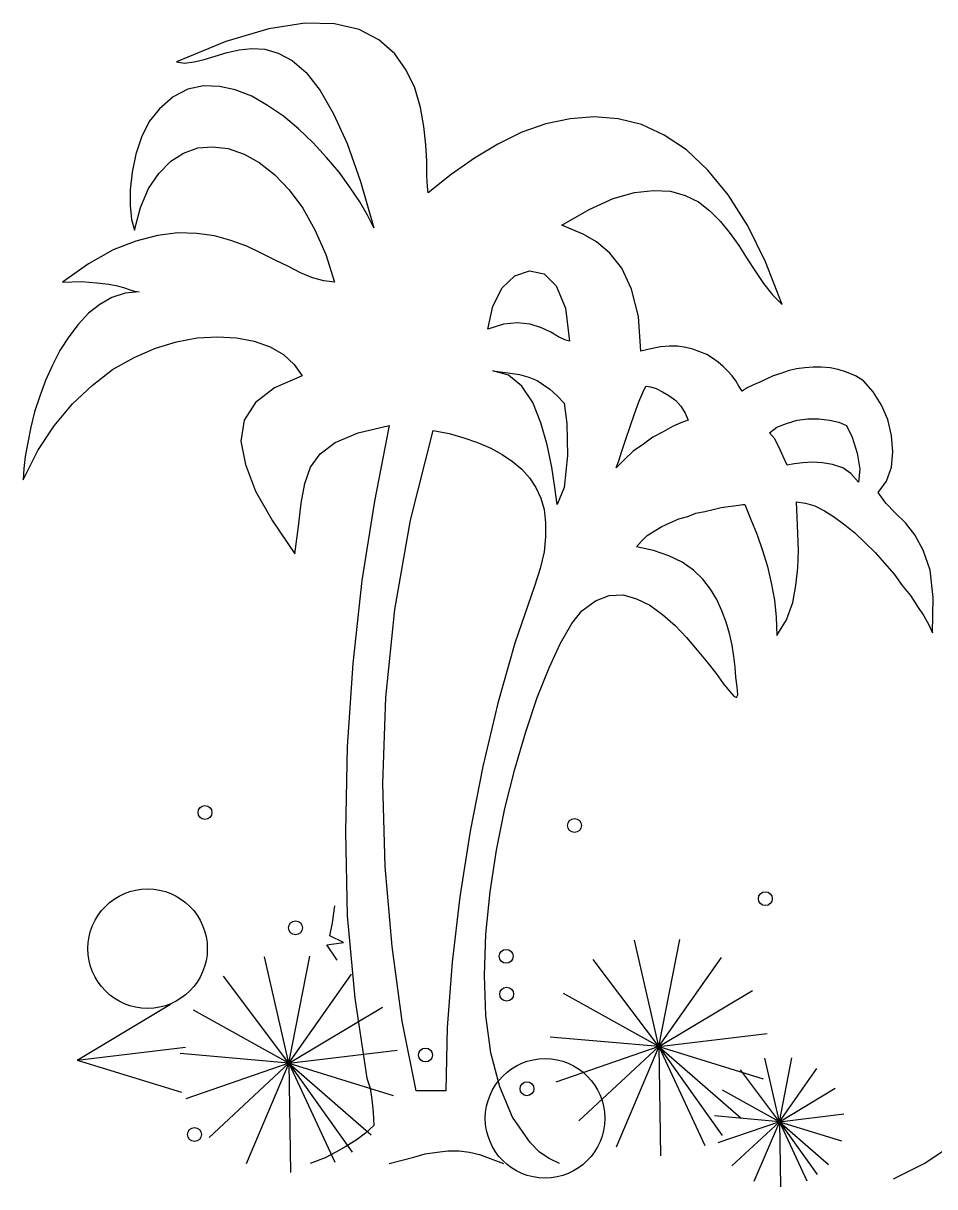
# Model space of a CAD drawing. Header units: millimetres. Extents: x 342.7 to 347.53, y 2574.37 to 2579.94.
# Drawn here: x 343.104 to 344.587, y 2574.369 to 2576.26 of the extents above; entities that cross this region are included whole.
import ezdxf

# ---------------------------------------------------------------- set-up
doc = ezdxf.new("R2010")
doc.units = ezdxf.units.MM
doc.header["$LTSCALE"] = 10
doc.layers.add('Vegetais', color=94, linetype='Continuous')

msp = doc.modelspace()

# ---------------------------------------------------------------- linework, layer by layer
at = {"layer": 'Vegetais'}
for p, q in [((343.5038, 2576.2507), (343.4338, 2576.2301)), ((343.5625, 2576.2599), (343.5038, 2576.2507)), ((343.6108, 2576.2589), (343.5625, 2576.2599)), ((343.651, 2576.2497), (343.6108, 2576.2589)), ((343.6828, 2576.2332), (343.651, 2576.2497)), ((343.7085, 2576.2105), (343.6828, 2576.2332)), ((343.4338, 2576.2301), (343.3536, 2576.1972)), ((343.4163, 2576.2064), (343.4359, 2576.2126)), ((343.4359, 2576.2126), (343.4554, 2576.2167)), ((343.4554, 2576.2167), (343.476, 2576.2188)), ((343.476, 2576.2188), (343.4976, 2576.2177)), ((343.4976, 2576.2177), (343.5192, 2576.2116)), ((343.3536, 2576.1972), (343.3669, 2576.1951)), ((343.3669, 2576.1951), (343.3824, 2576.1972)), ((343.3824, 2576.1972), (343.3988, 2576.2013)), ((343.3988, 2576.2013), (343.4163, 2576.2064)), ((343.5192, 2576.2116), (343.5419, 2576.1992)), ((343.5419, 2576.1992), (343.5645, 2576.1797)), ((343.7271, 2576.1838), (343.7085, 2576.2105)), ((343.5645, 2576.1797), (343.5872, 2576.1508)), ((343.7415, 2576.155), (343.7271, 2576.1838)), ((343.3978, 2576.158), (343.3721, 2576.1529)), ((343.4235, 2576.157), (343.3978, 2576.158)), ((343.4493, 2576.1519), (343.4235, 2576.157)), ((343.3484, 2576.1405), (343.3258, 2576.121)), ((343.3721, 2576.1529), (343.3484, 2576.1405)), ((343.476, 2576.1416), (343.4493, 2576.1519)), ((343.5018, 2576.1262), (343.476, 2576.1416)), ((343.5872, 2576.1508), (343.6088, 2576.1128)), ((343.7507, 2576.123), (343.7415, 2576.155)), ((343.3258, 2576.121), (343.3093, 2576.1004)), ((343.5275, 2576.1087), (343.5018, 2576.1262)), ((343.7559, 2576.0922), (343.7507, 2576.123)), ((343.3093, 2576.1004), (343.2969, 2576.0747)), ((343.5522, 2576.0881), (343.5275, 2576.1087)), ((343.6088, 2576.1128), (343.6314, 2576.0644)), ((343.9936, 2576.1045), (343.9545, 2576.0963)), ((344.0327, 2576.1076), (343.9936, 2576.1045)), ((344.0718, 2576.1045), (344.0327, 2576.1076)), ((344.1099, 2576.0953), (344.0718, 2576.1045)), ((343.5758, 2576.0654), (343.5522, 2576.0881)), ((343.759, 2576.0623), (343.7559, 2576.0922)), ((343.9154, 2576.0829), (343.8763, 2576.0634)), ((343.9545, 2576.0963), (343.9154, 2576.0829)), ((344.147, 2576.0778), (344.1099, 2576.0953)), ((343.2969, 2576.0747), (343.2877, 2576.0469)), ((343.5975, 2576.0418), (343.5758, 2576.0654)), ((343.6314, 2576.0644), (343.653, 2576.0026)), ((343.761, 2576.0356), (343.759, 2576.0623)), ((343.8763, 2576.0634), (343.8382, 2576.0408)), ((344.183, 2576.0541), (344.147, 2576.0778)), ((343.2877, 2576.0469), (343.2815, 2576.0181)), ((343.3443, 2576.0356), (343.3649, 2576.049)), ((343.3649, 2576.049), (343.3886, 2576.0572)), ((343.3886, 2576.0572), (343.4122, 2576.0593)), ((343.4122, 2576.0593), (343.4379, 2576.0562)), ((343.4379, 2576.0562), (343.4636, 2576.0469)), ((343.4636, 2576.0469), (343.4883, 2576.0335)), ((343.618, 2576.0181), (343.5975, 2576.0418)), ((344.218, 2576.0212), (344.183, 2576.0541)), ((343.3247, 2576.016), (343.3443, 2576.0356)), ((343.4883, 2576.0335), (343.5131, 2576.014)), ((343.761, 2576.0119), (343.761, 2576.0356)), ((343.8382, 2576.0408), (343.8002, 2576.014)), ((343.2815, 2576.0181), (343.2784, 2575.9893)), ((343.3083, 2575.9913), (343.3247, 2576.016)), ((343.5131, 2576.014), (343.5367, 2575.9893)), ((343.6355, 2575.9934), (343.618, 2576.0181)), ((343.762, 2575.9944), (343.761, 2576.0119)), ((343.8002, 2576.014), (343.7631, 2575.9841)), ((344.2509, 2575.9811), (344.218, 2576.0212)), ((343.2784, 2575.9893), (343.2784, 2575.9636)), ((343.2949, 2575.9605), (343.3083, 2575.9913)), ((343.5367, 2575.9893), (343.5594, 2575.9594)), ((343.652, 2575.9697), (343.6355, 2575.9934)), ((343.653, 2576.0026), (343.6746, 2575.9275)), ((343.7631, 2575.9841), (343.762, 2575.9944)), ((344.0636, 2575.9749), (344.0986, 2575.9851)), ((344.0986, 2575.9851), (344.1295, 2575.9883)), ((344.1295, 2575.9883), (344.1572, 2575.9872)), ((344.1572, 2575.9872), (344.1809, 2575.98)), ((343.6643, 2575.9481), (343.652, 2575.9697)), ((344.0245, 2575.9574), (344.0636, 2575.9749)), ((344.1809, 2575.98), (344.2025, 2575.9697)), ((344.2025, 2575.9697), (344.221, 2575.9553)), ((344.2828, 2575.9306), (344.2509, 2575.9811)), ((343.2784, 2575.9636), (343.2805, 2575.9409)), ((343.2856, 2575.9234), (343.2949, 2575.9605)), ((343.5594, 2575.9594), (343.5789, 2575.9244)), ((343.6746, 2575.9275), (343.6643, 2575.9481)), ((343.9802, 2575.9316), (344.0245, 2575.9574)), ((344.221, 2575.9553), (344.2385, 2575.9378)), ((343.2805, 2575.9409), (343.2856, 2575.9234)), ((343.9956, 2575.9255), (343.9802, 2575.9316)), ((344.2385, 2575.9378), (344.254, 2575.9183)), ((344.3116, 2575.8719), (344.2828, 2575.9306)), ((343.3227, 2575.9152), (343.2877, 2575.9059)), ((343.3556, 2575.9193), (343.3227, 2575.9152)), ((343.3865, 2575.9183), (343.3556, 2575.9193)), ((343.4153, 2575.9142), (343.3865, 2575.9183)), ((343.4421, 2575.9069), (343.4153, 2575.9142)), ((343.5789, 2575.9244), (343.5964, 2575.8843)), ((344.0152, 2575.9172), (343.9956, 2575.9255)), ((344.0368, 2575.9049), (344.0152, 2575.9172)), ((344.254, 2575.9183), (344.2684, 2575.8987)), ((343.2507, 2575.8915), (343.2105, 2575.8689)), ((343.2877, 2575.9059), (343.2507, 2575.8915)), ((343.4678, 2575.8977), (343.4421, 2575.9069)), ((343.4915, 2575.8864), (343.4678, 2575.8977)), ((344.0584, 2575.8864), (344.0368, 2575.9049)), ((344.2684, 2575.8987), (344.2817, 2575.8771)), ((343.5141, 2575.875), (343.4915, 2575.8864)), ((343.5357, 2575.8647), (343.5141, 2575.875)), ((343.5964, 2575.8843), (343.6108, 2575.839)), ((344.078, 2575.8617), (344.0584, 2575.8864)), ((344.2817, 2575.8771), (344.2951, 2575.8565)), ((344.3384, 2575.803), (344.3116, 2575.8719)), ((343.2105, 2575.8689), (343.1683, 2575.839)), ((343.5553, 2575.8545), (343.5357, 2575.8647)), ((343.5748, 2575.8462), (343.5553, 2575.8545)), ((343.9041, 2575.8493), (343.9277, 2575.8576)), ((343.9277, 2575.8576), (343.9514, 2575.8524)), ((344.0934, 2575.8277), (344.078, 2575.8617)), ((344.2951, 2575.8565), (344.3085, 2575.837)), ((343.1683, 2575.839), (343.1992, 2575.8401)), ((343.1992, 2575.8401), (343.2239, 2575.838)), ((343.2239, 2575.838), (343.2434, 2575.8359)), ((343.2434, 2575.8359), (343.2578, 2575.8329)), ((343.5933, 2575.8411), (343.5748, 2575.8462)), ((343.6108, 2575.839), (343.5933, 2575.8411)), ((343.8835, 2575.8297), (343.9041, 2575.8493)), ((343.9514, 2575.8524), (343.971, 2575.8329)), ((344.3085, 2575.837), (344.3229, 2575.8184)), ((343.2702, 2575.8215), (343.2486, 2575.8143)), ((343.2578, 2575.8329), (343.2692, 2575.8297)), ((343.2692, 2575.8297), (343.2784, 2575.8267)), ((343.2928, 2575.8236), (343.2702, 2575.8215)), ((343.2784, 2575.8267), (343.2856, 2575.8246)), ((343.2856, 2575.8246), (343.2928, 2575.8236)), ((343.8681, 2575.7999), (343.8835, 2575.8297)), ((343.971, 2575.8329), (343.9864, 2575.7968)), ((344.1048, 2575.7835), (344.0934, 2575.8277)), ((344.3229, 2575.8184), (344.3384, 2575.803)), ((343.229, 2575.803), (343.2105, 2575.7886)), ((343.2486, 2575.8143), (343.229, 2575.803)), ((343.8598, 2575.7629), (343.8681, 2575.7999)), ((343.9864, 2575.7968), (343.9926, 2575.7433)), ((343.2105, 2575.7886), (343.194, 2575.7701)), ((344.1089, 2575.7268), (344.1048, 2575.7835)), ((343.194, 2575.7701), (343.1786, 2575.7505)), ((343.8856, 2575.7711), (343.8598, 2575.7629)), ((343.9082, 2575.7732), (343.8856, 2575.7711)), ((343.9288, 2575.7711), (343.9082, 2575.7732)), ((343.9473, 2575.7649), (343.9288, 2575.7711)), ((343.9627, 2575.7577), (343.9473, 2575.7649)), ((343.1786, 2575.7505), (343.1642, 2575.7279)), ((343.3196, 2575.732), (343.3536, 2575.7423)), ((343.3536, 2575.7423), (343.3875, 2575.7485)), ((343.3875, 2575.7485), (343.4204, 2575.7505)), ((343.4204, 2575.7505), (343.4513, 2575.7485)), ((343.4513, 2575.7485), (343.4801, 2575.7433)), ((343.4801, 2575.7433), (343.5058, 2575.734)), ((343.9751, 2575.7505), (343.9627, 2575.7577)), ((343.9854, 2575.7454), (343.9751, 2575.7505)), ((343.9926, 2575.7433), (343.9854, 2575.7454)), ((343.1642, 2575.7279), (343.1518, 2575.7042)), ((343.2846, 2575.7166), (343.3196, 2575.732)), ((343.5058, 2575.734), (343.5275, 2575.7217)), ((343.5275, 2575.7217), (343.545, 2575.7053)), ((344.1253, 2575.731), (344.1089, 2575.7268)), ((344.1408, 2575.734), (344.1253, 2575.731)), ((344.1552, 2575.7351), (344.1408, 2575.734)), ((344.1685, 2575.7351), (344.1552, 2575.7351)), ((344.1819, 2575.733), (344.1685, 2575.7351)), ((344.1932, 2575.73), (344.1819, 2575.733)), ((344.2046, 2575.7258), (344.1932, 2575.73)), ((344.2159, 2575.7217), (344.2046, 2575.7258)), ((344.2252, 2575.7155), (344.2159, 2575.7217)), ((343.1518, 2575.7042), (343.1405, 2575.6795)), ((343.2496, 2575.697), (343.2846, 2575.7166)), ((343.545, 2575.7053), (343.5583, 2575.6867)), ((344.2344, 2575.7093), (344.2252, 2575.7155)), ((344.2427, 2575.7022), (344.2344, 2575.7093)), ((344.2499, 2575.695), (344.2427, 2575.7022)), ((343.2167, 2575.6713), (343.2496, 2575.697)), ((343.5583, 2575.6867), (343.5131, 2575.6672)), ((343.8681, 2575.695), (343.8927, 2575.6919)), ((343.8938, 2575.6878), (343.8681, 2575.695)), ((343.8927, 2575.6919), (343.9113, 2575.6888)), ((343.9154, 2575.6703), (343.8938, 2575.6878)), ((343.9113, 2575.6888), (343.9267, 2575.6847)), ((343.9267, 2575.6847), (343.9401, 2575.6795)), ((344.2571, 2575.6867), (344.2499, 2575.695)), ((344.2632, 2575.6785), (344.2571, 2575.6867)), ((344.3239, 2575.6867), (344.3126, 2575.6816)), ((344.3363, 2575.6908), (344.3239, 2575.6867)), ((344.3486, 2575.695), (344.3363, 2575.6908)), ((344.362, 2575.698), (344.3486, 2575.695)), ((344.3754, 2575.7001), (344.362, 2575.698)), ((344.3888, 2575.7011), (344.3754, 2575.7001)), ((344.4021, 2575.7011), (344.3888, 2575.7011)), ((344.4166, 2575.7001), (344.4021, 2575.7011)), ((344.4299, 2575.697), (344.4166, 2575.7001)), ((344.4433, 2575.6929), (344.4299, 2575.697)), ((344.4578, 2575.6867), (344.4433, 2575.6929)), ((344.4711, 2575.6785), (344.4578, 2575.6867)), ((343.1405, 2575.6795), (343.1313, 2575.6538)), ((343.1848, 2575.6414), (343.2167, 2575.6713)), ((343.5131, 2575.6672), (343.4822, 2575.6435)), ((343.9329, 2575.6435), (343.9154, 2575.6703)), ((343.9401, 2575.6795), (343.9504, 2575.6723)), ((343.9504, 2575.6723), (343.9607, 2575.6651)), ((343.9607, 2575.6651), (343.972, 2575.6548)), ((344.112, 2575.66), (344.1171, 2575.6703)), ((344.1171, 2575.6703), (344.1243, 2575.6692)), ((344.1243, 2575.6692), (344.1336, 2575.6661)), ((344.1336, 2575.6661), (344.1438, 2575.661)), ((344.2684, 2575.6703), (344.2632, 2575.6785)), ((344.2735, 2575.662), (344.2684, 2575.6703)), ((344.2817, 2575.6672), (344.2735, 2575.662)), ((344.292, 2575.6723), (344.2817, 2575.6672)), ((344.3024, 2575.6764), (344.292, 2575.6723)), ((344.3126, 2575.6816), (344.3024, 2575.6764)), ((344.4865, 2575.661), (344.4711, 2575.6785)), ((343.1313, 2575.6538), (343.123, 2575.6281)), ((343.972, 2575.6548), (343.9843, 2575.6425)), ((344.1058, 2575.6445), (344.112, 2575.66)), ((344.1438, 2575.661), (344.1542, 2575.6548)), ((344.1542, 2575.6548), (344.1655, 2575.6466)), ((344.1655, 2575.6466), (344.1737, 2575.6373)), ((344.4999, 2575.6394), (344.4865, 2575.661)), ((343.123, 2575.6281), (343.1168, 2575.6034)), ((343.1549, 2575.6054), (343.1848, 2575.6414)), ((343.4822, 2575.6435), (343.4636, 2575.6147)), ((343.9463, 2575.6106), (343.9329, 2575.6435)), ((343.9843, 2575.6425), (343.9885, 2575.6095)), ((344.0986, 2575.625), (344.1058, 2575.6445)), ((344.1737, 2575.6373), (344.1809, 2575.626)), ((344.1809, 2575.626), (344.186, 2575.6147)), ((344.5102, 2575.6157), (344.4999, 2575.6394)), ((343.4636, 2575.6147), (343.4585, 2575.5807)), ((343.9566, 2575.5746), (343.9463, 2575.6106)), ((343.9885, 2575.6095), (343.9895, 2575.5571)), ((344.0914, 2575.6044), (344.0986, 2575.625)), ((344.1737, 2575.6106), (344.1603, 2575.6044)), ((344.186, 2575.6147), (344.1737, 2575.6106)), ((344.3301, 2575.6034), (344.3456, 2575.6095)), ((344.3456, 2575.6095), (344.3631, 2575.6147)), ((344.3631, 2575.6147), (344.3806, 2575.6168)), ((344.3806, 2575.6168), (344.3981, 2575.6168)), ((344.3981, 2575.6168), (344.4156, 2575.6147)), ((344.4156, 2575.6147), (344.431, 2575.6116)), ((344.431, 2575.6116), (344.4433, 2575.6064)), ((344.5164, 2575.59), (344.5102, 2575.6157)), ((343.1168, 2575.6034), (343.1117, 2575.5786)), ((343.1282, 2575.5653), (343.1549, 2575.6054)), ((344.0842, 2575.5838), (344.0914, 2575.6044)), ((344.1449, 2575.5961), (344.1284, 2575.5869)), ((344.1603, 2575.6044), (344.1449, 2575.5961)), ((344.3178, 2575.5941), (344.3301, 2575.6034)), ((344.326, 2575.5848), (344.3178, 2575.5941)), ((344.4433, 2575.6064), (344.4526, 2575.5869)), ((344.5185, 2575.5632), (344.5164, 2575.59)), ((343.1117, 2575.5786), (343.1076, 2575.556)), ((343.4585, 2575.5807), (343.4657, 2575.5426)), ((343.5872, 2575.5601), (343.6118, 2575.5786)), ((343.9638, 2575.5385), (343.9566, 2575.5746)), ((344.078, 2575.5643), (344.0842, 2575.5838)), ((344.113, 2575.5756), (344.0965, 2575.5643)), ((344.1284, 2575.5869), (344.113, 2575.5756)), ((344.3332, 2575.5715), (344.326, 2575.5848)), ((344.3404, 2575.556), (344.3332, 2575.5715)), ((344.4526, 2575.5869), (344.4608, 2575.5612)), ((343.1045, 2575.5179), (343.1282, 2575.5653)), ((343.1076, 2575.556), (343.1055, 2575.5365)), ((343.5717, 2575.5385), (343.5872, 2575.5601)), ((343.9895, 2575.5571), (343.9843, 2575.5056)), ((344.0821, 2575.5509), (344.0688, 2575.5375)), ((344.0728, 2575.5488), (344.078, 2575.5643)), ((344.0965, 2575.5643), (344.0821, 2575.5509)), ((344.3466, 2575.5416), (344.3404, 2575.556)), ((344.4608, 2575.5612), (344.4649, 2575.5354)), ((344.5164, 2575.5385), (344.5185, 2575.5632)), ((343.1055, 2575.5365), (343.1045, 2575.5179)), ((343.4657, 2575.5426), (343.4822, 2575.4994)), ((343.5625, 2575.5118), (343.5717, 2575.5385)), ((343.9689, 2575.5056), (343.9638, 2575.5385)), ((344.0688, 2575.5375), (344.0728, 2575.5488)), ((344.3579, 2575.5437), (344.3466, 2575.5416)), ((344.3723, 2575.5457), (344.3579, 2575.5437)), ((344.3878, 2575.5468), (344.3723, 2575.5457)), ((344.4042, 2575.5457), (344.3878, 2575.5468)), ((344.4207, 2575.5426), (344.4042, 2575.5457)), ((344.4371, 2575.5375), (344.4207, 2575.5426)), ((344.4505, 2575.5282), (344.4371, 2575.5375)), ((344.4649, 2575.5354), (344.4629, 2575.5138)), ((344.5082, 2575.5159), (344.5164, 2575.5385)), ((344.4629, 2575.5138), (344.4505, 2575.5282)), ((344.4948, 2575.4974), (344.5082, 2575.5159)), ((343.4822, 2575.4994), (343.51, 2575.4511)), ((343.5563, 2575.4799), (343.5625, 2575.5118)), ((343.973, 2575.4778), (343.9689, 2575.5056)), ((343.9843, 2575.5056), (343.973, 2575.4778)), ((344.5071, 2575.4799), (344.4948, 2575.4974)), ((343.5522, 2575.4418), (343.5563, 2575.4799)), ((344.2396, 2575.4727), (344.2509, 2575.4747)), ((344.2509, 2575.4747), (344.2602, 2575.4757)), ((344.2602, 2575.4757), (344.2684, 2575.4768)), ((344.2684, 2575.4768), (344.2746, 2575.4778)), ((344.2746, 2575.4778), (344.2777, 2575.4778)), ((344.2777, 2575.4778), (344.2879, 2575.4531)), ((344.362, 2575.4819), (344.3764, 2575.4799)), ((344.3631, 2575.4572), (344.362, 2575.4819)), ((344.3764, 2575.4799), (344.3919, 2575.4757)), ((344.3919, 2575.4757), (344.4073, 2575.4675)), ((344.5226, 2575.4644), (344.5071, 2575.4799)), ((344.1706, 2575.4542), (344.185, 2575.4582)), ((344.185, 2575.4582), (344.1984, 2575.4634)), ((344.1984, 2575.4634), (344.2128, 2575.4665)), ((344.2128, 2575.4665), (344.2262, 2575.4696)), ((344.2262, 2575.4696), (344.2396, 2575.4727)), ((344.3641, 2575.4305), (344.3631, 2575.4572)), ((344.4073, 2575.4675), (344.4238, 2575.4572)), ((344.4238, 2575.4572), (344.4403, 2575.4449)), ((344.539, 2575.448), (344.5226, 2575.4644)), ((343.51, 2575.4511), (343.546, 2575.3975)), ((343.546, 2575.3975), (343.5522, 2575.4418)), ((344.1305, 2575.4346), (344.1428, 2575.4418)), ((344.1428, 2575.4418), (344.1562, 2575.448)), ((344.1562, 2575.448), (344.1706, 2575.4542)), ((344.2879, 2575.4531), (344.2982, 2575.4284)), ((344.4403, 2575.4449), (344.4567, 2575.4315)), ((344.5545, 2575.4284), (344.539, 2575.448)), ((344.1017, 2575.4089), (344.1099, 2575.4181)), ((344.1099, 2575.4181), (344.1192, 2575.4274)), ((344.1192, 2575.4274), (344.1305, 2575.4346)), ((344.2982, 2575.4284), (344.3064, 2575.4027)), ((344.3651, 2575.4027), (344.3641, 2575.4305)), ((344.4567, 2575.4315), (344.4732, 2575.4161)), ((344.5678, 2575.4037), (344.5545, 2575.4284)), ((344.1295, 2575.4027), (344.1017, 2575.4089)), ((344.1542, 2575.3945), (344.1295, 2575.4027)), ((344.3064, 2575.4027), (344.3147, 2575.377)), ((344.3641, 2575.3749), (344.3651, 2575.4027)), ((344.4732, 2575.4161), (344.4896, 2575.3996)), ((344.4896, 2575.3996), (344.5051, 2575.3821)), ((344.5792, 2575.3708), (344.5678, 2575.4037)), ((344.1758, 2575.3842), (344.1542, 2575.3945)), ((344.1943, 2575.3708), (344.1758, 2575.3842)), ((344.5051, 2575.3821), (344.5205, 2575.3646)), ((344.2097, 2575.3564), (344.1943, 2575.3708)), ((344.3147, 2575.377), (344.3209, 2575.3502)), ((344.361, 2575.3461), (344.3641, 2575.3749)), ((344.5205, 2575.3646), (344.5339, 2575.3461)), ((344.5843, 2575.3265), (344.5792, 2575.3708)), ((344.2221, 2575.3399), (344.2097, 2575.3564)), ((344.3209, 2575.3502), (344.326, 2575.3224)), ((344.3559, 2575.3183), (344.361, 2575.3461)), ((344.5339, 2575.3461), (344.5473, 2575.3296)), ((344.0348, 2575.3214), (344.0574, 2575.3296)), ((344.0574, 2575.3296), (344.0801, 2575.3307)), ((344.0801, 2575.3307), (344.1017, 2575.3245)), ((344.1017, 2575.3245), (344.1233, 2575.3142)), ((344.2324, 2575.3235), (344.2221, 2575.3399)), ((344.2406, 2575.3049), (344.2324, 2575.3235)), ((344.5473, 2575.3296), (344.5586, 2575.3121)), ((344.5833, 2575.2689), (344.5843, 2575.3265)), ((344.1233, 2575.3142), (344.1438, 2575.2988)), ((344.2478, 2575.2864), (344.2406, 2575.3049)), ((344.326, 2575.3224), (344.3291, 2575.2946)), ((344.3456, 2575.2905), (344.3559, 2575.3183)), ((344.5586, 2575.3121), (344.5689, 2575.2967)), ((344.1438, 2575.2988), (344.1645, 2575.2813)), ((344.2529, 2575.2679), (344.2478, 2575.2864)), ((344.3291, 2575.2946), (344.3301, 2575.2648)), ((344.3301, 2575.2648), (344.3456, 2575.2905)), ((344.5689, 2575.2967), (344.5771, 2575.2823)), ((344.1645, 2575.2813), (344.183, 2575.2617)), ((344.2571, 2575.2493), (344.2529, 2575.2679)), ((344.5771, 2575.2823), (344.5833, 2575.2689)), ((344.183, 2575.2617), (344.2005, 2575.2411)), ((344.2602, 2575.2308), (344.2571, 2575.2493)), ((344.2005, 2575.2411), (344.2169, 2575.2216)), ((344.2622, 2575.2133), (344.2602, 2575.2308)), ((344.2169, 2575.2216), (344.2313, 2575.2031)), ((344.2632, 2575.1969), (344.2622, 2575.2133)), ((344.2313, 2575.2031), (344.2427, 2575.1866)), ((344.2653, 2575.1814), (344.2632, 2575.1969)), ((344.2427, 2575.1866), (344.2529, 2575.1742)), ((344.2529, 2575.1742), (344.2602, 2575.166)), ((344.2663, 2575.1681), (344.2653, 2575.1814)), ((344.2602, 2575.166), (344.2642, 2575.1639)), ((344.2642, 2575.1639), (344.2663, 2575.1681)), ((343.6075, 2574.7977), (343.6109, 2574.8255)), ((343.6032, 2574.7766), (343.6075, 2574.7977)), ((343.6252, 2574.7656), (343.6032, 2574.7766)), ((343.5981, 2574.7622), (343.6252, 2574.7656)), ((343.615, 2574.7369), (343.5981, 2574.7622)), ((344.1381, 2574.5965), (344.0984, 2574.7693)), ((344.1381, 2574.5965), (344.1721, 2574.7705)), ((343.5365, 2574.5694), (343.4968, 2574.7422)), ((343.5365, 2574.5694), (343.5705, 2574.7434)), ((344.1381, 2574.5965), (344.0315, 2574.7382)), ((344.1381, 2574.5965), (344.24, 2574.7416)), ((343.5365, 2574.5694), (343.4299, 2574.7112)), ((343.5365, 2574.5694), (343.6383, 2574.7145)), ((344.1381, 2574.5965), (343.9831, 2574.6826)), ((344.1381, 2574.5965), (344.2902, 2574.6876)), ((343.1921, 2574.5744), (343.3442, 2574.6656)), ((343.5365, 2574.5694), (343.3814, 2574.6556)), ((343.5365, 2574.5694), (343.6886, 2574.6605)), ((344.1381, 2574.5965), (343.9614, 2574.6121)), ((344.1381, 2574.5965), (344.3141, 2574.6179)), ((343.1921, 2574.5744), (343.3681, 2574.5958)), ((343.5365, 2574.5694), (343.7125, 2574.5908)), ((344.1381, 2574.5965), (343.9703, 2574.5389)), ((344.1381, 2574.5965), (344.0082, 2574.4757)), ((344.1381, 2574.5965), (344.0686, 2574.4333)), ((344.1381, 2574.5965), (344.3076, 2574.5444)), ((344.1381, 2574.5965), (344.2412, 2574.4522)), ((344.1381, 2574.5965), (344.2718, 2574.48)), ((344.1381, 2574.5965), (344.2128, 2574.4357)), ((344.1381, 2574.5965), (344.1409, 2574.4192)), ((343.1921, 2574.5744), (343.3616, 2574.5224)), ((343.5365, 2574.5694), (343.3598, 2574.5851)), ((343.5365, 2574.5694), (343.3687, 2574.5119)), ((343.5365, 2574.5694), (343.4066, 2574.4486)), ((343.5365, 2574.5694), (343.467, 2574.4062)), ((343.5365, 2574.5694), (343.6112, 2574.4086)), ((343.5365, 2574.5694), (343.6396, 2574.4251)), ((343.5365, 2574.5694), (343.6701, 2574.4529)), ((343.5365, 2574.5694), (343.5393, 2574.3921)), ((343.5365, 2574.5694), (343.706, 2574.5173)), ((344.3341, 2574.4745), (344.3105, 2574.5775)), ((344.3341, 2574.4745), (344.3544, 2574.5782)), ((344.3341, 2574.4745), (344.2706, 2574.5589)), ((344.3341, 2574.4745), (344.3948, 2574.561)), ((344.3341, 2574.4745), (344.4248, 2574.5288)), ((344.3341, 2574.4745), (344.2417, 2574.5258)), ((344.3341, 2574.4745), (344.2288, 2574.4838)), ((344.3341, 2574.4745), (344.2341, 2574.4402)), ((344.3341, 2574.4745), (344.2567, 2574.4025)), ((344.3341, 2574.4745), (344.2927, 2574.3772)), ((344.3341, 2574.4745), (344.439, 2574.4872)), ((344.3341, 2574.4745), (344.4351, 2574.4434)), ((344.3341, 2574.4745), (344.3358, 2574.3688)), ((344.3341, 2574.4745), (344.3787, 2574.3786)), ((344.3341, 2574.4745), (344.4138, 2574.405)), ((344.3341, 2574.4745), (344.3956, 2574.3885)), ((343.6996, 2574.4063), (343.7394, 2574.4168)), ((343.7394, 2574.4168), (343.758, 2574.422)), ((343.758, 2574.422), (343.7775, 2574.425)), ((343.7775, 2574.425), (343.795, 2574.4271)), ((343.795, 2574.4271), (343.8135, 2574.4271)), ((343.8135, 2574.4271), (343.83, 2574.425)), ((343.83, 2574.425), (343.8464, 2574.4209)), ((343.8464, 2574.4209), (343.8857, 2574.4063))]:
    msp.add_line(p, q, dxfattribs=at)
at = {"layer": 'Vegetais', "color": 34}
for p, q in [((343.6118, 2575.5786), (343.6489, 2575.5941)), ((343.6489, 2575.5941), (343.6993, 2575.6064)), ((343.6993, 2575.6064), (343.6756, 2575.4829)), ((343.6756, 2575.4829), (343.6551, 2575.3543)), ((343.6551, 2575.3543), (343.6407, 2575.2195)), ((343.9967, 2575.2843), (344.0131, 2575.3049)), ((344.0131, 2575.3049), (344.0348, 2575.3214)), ((343.9782, 2575.2524), (343.9967, 2575.2843)), ((343.9596, 2575.2123), (343.9782, 2575.2524)), ((343.6407, 2575.2195), (343.6314, 2575.0837)), ((343.9401, 2575.1639), (343.9596, 2575.2123)), ((343.9216, 2575.1084), (343.9401, 2575.1639)), ((343.9041, 2575.0477), (343.9216, 2575.1084)), ((343.6314, 2575.0837), (343.6283, 2574.9458)), ((343.8876, 2574.9838), (343.9041, 2575.0477)), ((343.8742, 2574.9159), (343.8876, 2574.9838)), ((343.6283, 2574.9458), (343.6314, 2574.8089)), ((343.8639, 2574.848), (343.8742, 2574.9159)), ((343.8567, 2574.7791), (343.8639, 2574.848)), ((343.6314, 2574.8089), (343.6437, 2574.6751)), ((343.8547, 2574.7122), (343.8567, 2574.7791)), ((343.8567, 2574.6473), (343.8547, 2574.7122)), ((343.6437, 2574.6751), (343.6633, 2574.5455)), ((343.865, 2574.5866), (343.8567, 2574.6473)), ((343.8794, 2574.531), (343.865, 2574.5866)), ((343.6633, 2574.5455), (343.6684, 2574.529)), ((343.6684, 2574.529), (343.6715, 2574.5105)), ((343.8999, 2574.4816), (343.8794, 2574.531)), ((343.6715, 2574.5105), (343.6736, 2574.4899)), ((343.6736, 2574.4899), (343.6746, 2574.4683)), ((343.9288, 2574.4405), (343.8999, 2574.4816)), ((343.6612, 2574.4559), (343.6458, 2574.4446)), ((343.6746, 2574.4683), (343.6612, 2574.4559)), ((343.6293, 2574.4343), (343.6129, 2574.425)), ((343.6458, 2574.4446), (343.6293, 2574.4343)), ((343.9442, 2574.425), (343.9288, 2574.4405)), ((344.5705, 2574.4071), (344.6168, 2574.438)), ((343.5954, 2574.4158), (343.571, 2574.4063)), ((343.6129, 2574.425), (343.5954, 2574.4158)), ((343.9596, 2574.4148), (343.9442, 2574.425)), ((343.9767, 2574.4063), (343.9596, 2574.4148)), ((344.5195, 2574.3816), (344.5705, 2574.4071))]:
    msp.add_line(p, q, dxfattribs=at)
msp.add_lwpolyline([(343.7713, 2575.5982), (343.797, 2575.5931), (343.8207, 2575.5859), (343.8434, 2575.5786), (343.865, 2575.5694), (343.8835, 2575.5591), (343.8999, 2575.5478), (343.9154, 2575.5354), (343.9277, 2575.521), (343.938, 2575.5056), (343.9463, 2575.4881), (343.9514, 2575.4696), (343.9535, 2575.448), (343.9535, 2575.4253), (343.9514, 2575.4006), (343.9452, 2575.3739), (343.936, 2575.345), (343.9041, 2575.2524), (343.8763, 2575.1547), (343.8516, 2575.0517), (343.831, 2574.9468), (343.8145, 2574.8398), (343.8022, 2574.7338), (343.794, 2574.6278), (343.7919, 2574.5249), (343.7435, 2574.5249), (343.7209, 2574.6381), (343.7044, 2574.7595), (343.6931, 2574.8892), (343.689, 2575.024), (343.6941, 2575.1639), (343.7085, 2575.307), (343.7343, 2575.4521), (343.7713, 2575.5982)], dxfattribs=at)
at = {"layer": 'Vegetais'}
for centre, radius in [((343.4, 2574.977), 0.0113), ((344.0008, 2574.956), 0.0113), ((343.3067, 2574.7558), 0.0971), ((344.3112, 2574.837), 0.0113), ((343.5472, 2574.7897), 0.0113), ((343.7586, 2574.5829), 0.0113), ((343.3829, 2574.4537), 0.0113)]:
    msp.add_circle(centre, radius, dxfattribs=at)
at = {"layer": 'Vegetais', "color": 34}
for centre, radius in [((343.8898, 2574.7433), 0.0113), ((343.8906, 2574.6817), 0.0113), ((343.953, 2574.4799), 0.0971), ((343.9236, 2574.5281), 0.0113)]:
    msp.add_circle(centre, radius, dxfattribs=at)

doc.saveas('drawing.dxf')
